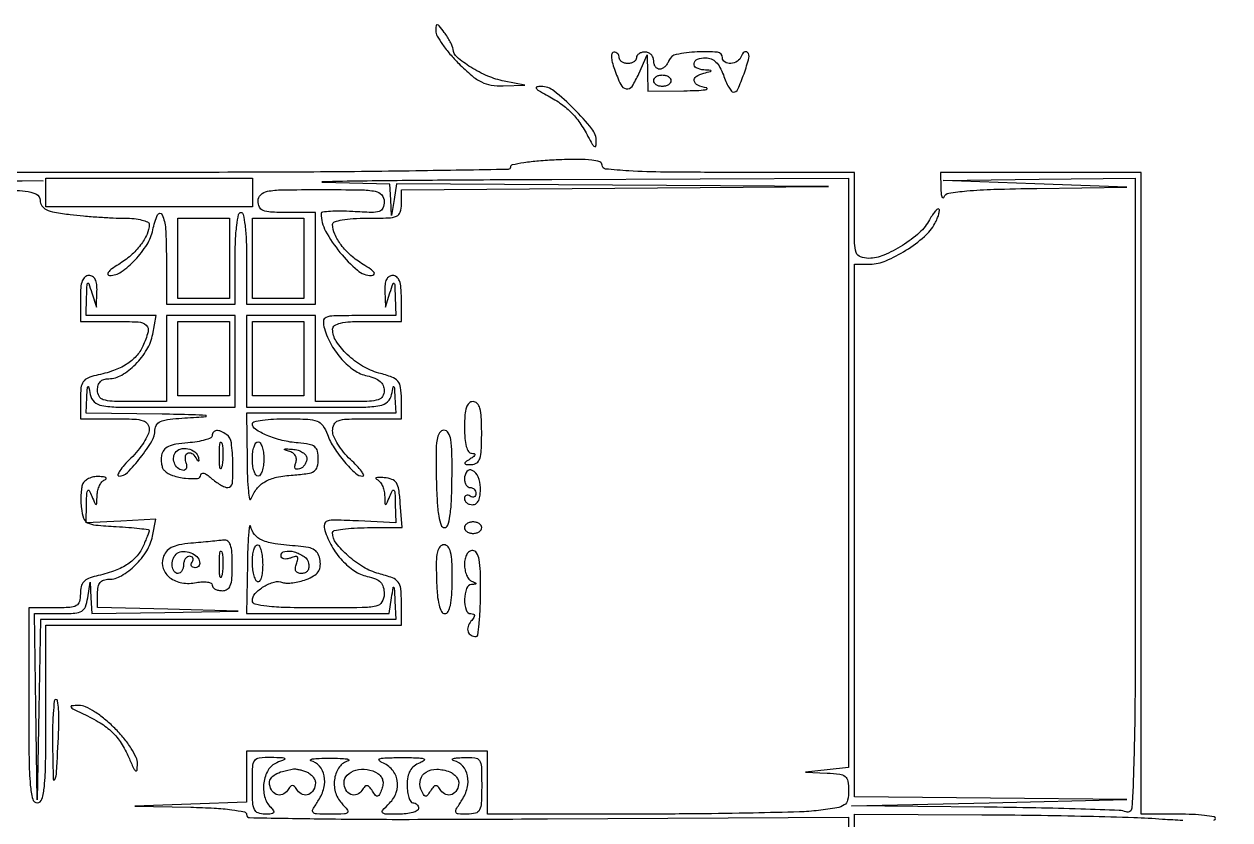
# Model space of a CAD drawing. Extents: x 23 to 255, y 40 to 184.
# Drawn here: x 212.79 to 230.58, y 85.87 to 97.62 of the extents above; entities that cross this region are included whole.
import ezdxf

# ---------------------------------------------------------------- set-up
doc = ezdxf.new("R2010")
doc.units = 0
doc.header["$MEASUREMENT"] = 0

msp = doc.modelspace()

# ---------------------------------------------------------------- linework, layer by layer
for points in [[(207.919475, 175.632891, 0.000007), (191.762556, 175.634099, 0.00002), (173.0434, 175.634494, 0.000013), (151.49745, 175.633531)], [(233.183027, 98.409313, 0.000031), (233.169312, 94.918107, 0.000635)], [(230.342863, 85.866358, 0.403965), (230.365819, 85.89015, 0.367021), (230.344448, 85.915327, 0.012148), (230.204273, 85.934962, 0.017891), (230.026735, 85.949033, 0.010829), (229.8159, 85.9536), (229.266, 85.9536), (229.266, 90.6912), (229.266, 95.4288), (227.7855, 95.4288), (226.305, 95.4288), (226.311679, 95.19615, 0.017437), (226.316978, 95.1129, 0.068218), (226.328931, 95.062905, 0.378789), (226.344549, 95.054858, 0.239112), (226.361029, 95.06925, -0.264303), (226.428241, 95.122551, -0.015894), (226.694015, 95.155112, -0.015082), (227.094139, 95.179133, -0.004078), (227.7291, 95.192878), (229.0545, 95.210756), (227.7009, 95.2596), (226.3473, 95.308444), (227.76435, 95.326322), (229.1814, 95.3442), (229.1814, 90.639849, -0.000634), (229.177865, 87.849936, -0.006554), (229.159879, 86.700308, -0.007826), (229.130552, 86.040285, -0.507069), (229.047581, 85.986849, 0.081963), (228.944825, 86.007983, 0.001445), (228.377312, 86.028649, 0.003592), (227.714554, 86.046099, 0.002382), (226.953731, 86.057037), (224.9937, 86.075874), (227.0241, 86.1228), (229.0545, 86.169726), (227.04525, 86.188563), (225.036, 86.2074), (225.036, 90.1413), (225.036, 94.0752), (225.270161, 94.0752, 0.102861), (225.501446, 94.123289, 0.037956), (225.797478, 94.279625, 0.038126), (226.069276, 94.481133, 0.091559), (226.225142, 94.67626, 0.022343), (226.25844, 94.745775, 0.032371), (226.280964, 94.809994, 0.033678), (226.29181, 94.862091, 0.235023), (226.283782, 94.886018, 0.377792), (226.263707, 94.887284, 0.046997), (226.229082, 94.854807, 0.036885), (226.188331, 94.801174, 0.020714), (226.146617, 94.730723, -0.087181), (225.996415, 94.539997, -0.040883), (225.745187, 94.349779, -0.040831), (225.470511, 94.205125, -0.10112), (225.248686, 94.1598, -0.087082), (225.125356, 94.181444, -0.228852), (225.06424, 94.244046, -0.076041), (225.040078, 94.383426, -0.004963), (225.036, 94.7943), (225.036, 95.4288), (223.1748, 95.4288, -0.002456), (222.24021, 95.43339, -0.011736), (221.706992, 95.451149, -0.01141), (221.364308, 95.478479, -0.385068), (221.313799, 95.53455, 0.318308), (221.279149, 95.583659, 0.056317), (221.16295, 95.610558, 0.031247), (220.964148, 95.621005, 0.00769), (220.636999, 95.612708, 0.010814), (220.377446, 95.596501, 0.017742), (220.158868, 95.570262, 0.01194), (219.986162, 95.539043, 0.356013), (219.96, 95.506958, -0.40934), (219.925707, 95.472089, -0.000318), (218.565255, 95.450276, -0.002613), (216.957662, 95.433926, -0.001236), (214.884, 95.4288), (209.808, 95.4288)], [(212.455707, 95.171378, -0.024505), (212.802734, 95.151601, -0.083133), (212.966602, 95.105929, -0.291104), (213.0228, 95.017584, 0.144785), (213.046641, 94.936979, 0.139032), (213.110793, 94.880785, 0.06741), (213.235705, 94.840986, 0.013574), (213.46695, 94.806819, 0.007753), (213.66323, 94.786325, 0.005334), (213.886249, 94.768926, 0.005378), (214.101276, 94.756778, 0.010909), (214.27065, 94.752735, -0.02367), (214.408442, 94.745926, -0.037746), (214.524582, 94.725731, -0.043933), (214.607613, 94.696786, -0.295028), (214.6302, 94.661838, -0.106989), (214.598762, 94.516599, -0.056078), (214.503513, 94.357112, -0.049944), (214.359332, 94.202411, -0.043332), (214.180651, 94.070989, 0.018352), (214.080677, 94.00488, 0.066929), (214.025388, 93.952895, 0.284765), (214.021503, 93.922635, 0.29333), (214.046796, 93.906316, 0.154445), (214.219443, 93.960506, 0.050609), (214.423711, 94.136699, 0.050121), (214.598537, 94.363001, 0.090298), (214.684679, 94.580247, -0.052592), (214.754217, 94.803082, -0.644974), (214.820198, 94.804241, -0.097448), (214.872095, 94.599633, -0.013531), (214.884, 94.1598), (214.884, 93.483), (215.3916, 93.483), (215.8992, 93.483), (215.8992, 94.1598, -0.010616), (215.904945, 94.430366, -0.020476), (215.922994, 94.64625, -0.01702), (215.948791, 94.807754, -0.358912), (215.9838, 94.8366, -0.358912), (216.018809, 94.807754, -0.01702), (216.044606, 94.64625, -0.020476), (216.062655, 94.430366, -0.010616), (216.0684, 94.1598), (216.0684, 93.483), (216.576, 93.483), (217.0836, 93.483), (217.0836, 94.1598), (217.0836, 94.8366), (216.6606, 94.8366, -0.011557), (216.422931, 94.842094, -0.083766), (216.311625, 94.86621, -0.189791), (216.257391, 94.917307, -0.110458), (216.2376, 95.0058, -0.200111), (216.276256, 95.098518, -0.151374), (216.375075, 95.150005, -0.041619), (216.592888, 95.171125, -0.003368), (217.1682, 95.175, -0.003221), (217.754126, 95.171225, -0.043803), (217.96647, 95.149827, -0.165223), (218.061459, 95.096009, -0.183994), (218.0988, 94.99797, -0.100394), (218.079448, 94.902562, -0.219051), (218.025508, 94.853382, -0.084359), (217.911092, 94.837298, -0.008382), (217.633385, 94.84992, 0.011646), (217.454941, 94.856864, 0.019445), (217.304719, 94.853367, 0.01428), (217.187327, 94.842687, 0.380262), (217.168085, 94.820957, 0.125245), (217.234315, 94.562853, 0.045693), (217.446352, 94.247328, 0.044849), (217.703899, 93.983133, 0.179567), (217.912295, 93.906316, 0.194637), (217.947697, 93.92073, 0.379342), (217.949802, 93.948935, 0.078423), (217.8976, 93.998914, 0.014894), (217.786949, 94.070989, -0.043332), (217.608268, 94.202411, -0.049944), (217.464087, 94.357112, -0.056078), (217.368838, 94.516599, -0.106989), (217.3374, 94.661838, -0.326406), (217.364685, 94.699182, -0.033261), (217.477622, 94.727093, -0.029451), (217.638736, 94.746015, -0.014506), (217.845, 94.752, 0.007363), (218.162749, 94.75668, 0.091153), (218.280442, 94.78192, 0.224439), (218.334694, 94.841794, 0.073787), (218.3526, 94.96247), (218.3526, 95.172941), (221.50395, 95.196182), (224.6553, 95.219423), (221.467269, 95.239511), (218.279239, 95.2596), (218.243995, 95.02695), (218.208752, 94.7943), (218.196076, 95.024265), (218.1834, 95.25423), (217.18935, 95.281023, -0.972026), (217.189333, 95.292707, -0.004125), (217.773354, 95.30529, -0.001628), (218.957041, 95.31717, -0.000656), (220.57335, 95.326008), (224.9514, 95.3442), (224.9514, 90.992407), (224.9514, 86.640614), (224.63415, 86.607428), (224.3169, 86.574243), (224.63415, 86.560022, -0.019453), (224.819548, 86.544468, -0.140109), (224.901282, 86.509814, -0.185518), (224.940476, 86.442074, -0.039435), (224.9514, 86.303784, -0.052871), (224.936376, 86.162097, -0.195602), (224.886773, 86.08922, -0.10646), (224.779725, 86.047116, -0.010768), (224.50725, 86.008419, -0.022614), (224.225236, 85.987421, -0.002202), (223.541224, 85.970526, -0.002788), (222.725251, 85.958517, -0.002202), (221.84235, 85.954335), (219.6216, 85.9536), (219.6216, 86.4189), (219.6216, 86.8842), (217.845, 86.8842), (216.0684, 86.8842), (216.0684, 86.506564), (216.0684, 86.128927), (215.24355, 86.101269), (214.4187, 86.073612), (215.24355, 86.055906, -0.008109), (215.590722, 86.042818, -0.018996), (215.849308, 86.018991, -0.016684), (216.035451, 85.988332, -0.357734), (216.0684, 85.948174, 0.408884), (216.113337, 85.90241, 0.000987), (217.12676, 85.885932, 0.003903), (218.466116, 85.877254, 0.001164), (220.509937, 85.884724), (224.951473, 85.9113), (224.951437, 81.538357)], [(225.036, 83.8386), (225.036, 85.9536), (226.91835, 85.945653, -0.002463), (227.696407, 85.938534, -0.002432), (228.477639, 85.923736, -0.002388), (229.161606, 85.904183, -0.009363), (229.583269, 85.882203, 0.007567), (229.883343, 85.86548, 0.012674)]]:
    msp.add_lwpolyline(points, format="xyb")
for points in [[(218.8602, 97.51767, 0.130647), (218.880324, 97.441969, 0.023252), (218.959605, 97.317222, 0.023748), (219.069042, 97.17625, 0.019449), (219.1986, 97.0362, 0.018673), (219.390008, 96.858578, 0.061587), (219.533021, 96.763299, 0.078768), (219.674825, 96.718271, 0.045259), (219.85425, 96.707529), (220.1715, 96.717258), (219.870081, 96.776238, -0.052766), (219.626915, 96.851103, -0.038379), (219.375798, 96.982101, -0.036473), (219.173009, 97.130099, -0.203824), (219.113968, 97.2477, 0.08274), (219.103921, 97.29095, 0.021682), (219.073704, 97.355688, 0.021416), (219.032346, 97.427439, 0.020464), (218.984409, 97.49652, 0.008124), (218.91093, 97.590456, 0.182507), (218.881689, 97.607577, 0.434721), (218.863991, 97.594082, 0.024793)], [(221.495531, 96.951444, 0.027174), (221.588296, 96.725617, 0.239921), (221.671173, 96.661858, 0.306332), (221.755955, 96.698676, 0.038687), (221.854778, 96.884282), (221.976598, 97.1631), (221.983499, 96.89499), (221.9904, 96.626881), (222.51915, 96.633736, 0.0063), (222.710838, 96.638637, 0.020855), (222.836664, 96.648708, 0.178033), (222.86203, 96.661719, 0.591313), (222.85755, 96.675079, -0.058598), (222.724095, 96.715822, -0.246294), (222.673434, 96.779186, -0.310369), (222.701795, 96.844368, -0.075869), (222.81525, 96.893283, 0.001923), (222.914755, 96.919696, 0.339035), (222.921, 96.927847, 0.392517), (222.914565, 96.934781, 0.002113), (222.81525, 96.941786, -0.10072), (222.704221, 96.97215, -0.321667), (222.670675, 97.036484, -0.273509), (222.720689, 97.098875, -0.090522), (222.840801, 97.1208, -0.098782), (222.922527, 97.104495, -0.094154), (222.993322, 97.05795, -0.07596), (223.053252, 96.979084, -0.04071), (223.102877, 96.867, 0.019), (223.140973, 96.769768, 0.027845), (223.182334, 96.687754, 0.026732), (223.221718, 96.627143, 0.23972), (223.249129, 96.6132, 0.296119), (223.316943, 96.657223, 0.019351), (223.408083, 96.885059, 0.019566), (223.481272, 97.119414, 0.280566), (223.457847, 97.199821, 0.175619), (223.43487, 97.209334, 0.155076), (223.409737, 97.202572, 0.106461), (223.385968, 97.178932, 0.058312), (223.367668, 97.14195, -0.169242), (223.310257, 97.070712, -0.120854), (223.212131, 97.038562, -0.153358), (223.125717, 97.058637, -0.265536), (223.0902, 97.1208, 0.388893), (223.015678, 97.202122, 0.035158), (222.715055, 97.207212, 0.034312), (222.406705, 97.169419, 0.25903), (222.298206, 97.0785, -0.055615), (222.273093, 97.029969, -0.05786), (222.238184, 96.988877, -0.064334), (222.199234, 96.960924, -0.12413), (222.162255, 96.9516, -0.143927), (222.128981, 96.961381, -0.099493), (222.100631, 96.988877, -0.083896), (222.081528, 97.029992, -0.066987), (222.075, 97.0785, 0.099038), (222.065312, 97.12693, 0.097945), (222.037723, 97.168123, 0.097945), (221.99653, 97.195712, 0.099038), (221.9481, 97.2054, 0.064853), (221.899586, 97.199081, 0.082425), (221.858477, 97.180549, 0.098894), (221.830977, 97.153063, 0.148195), (221.8212, 97.1208, -0.148195), (221.811423, 97.088537, -0.098894), (221.783923, 97.061051, -0.082425), (221.742814, 97.042519, -0.064853), (221.6943, 97.0362, -0.064853), (221.645786, 97.042519, -0.082425), (221.604677, 97.061051, -0.098894), (221.577177, 97.088537, -0.148195), (221.5674, 97.1208, 0.093713), (221.561294, 97.153094, 0.096533), (221.543841, 97.180549, 0.099094), (221.517802, 97.198925, 0.104632), (221.487201, 97.2054, 0.315898), (221.460999, 97.187011, 0.095205), (221.452958, 97.13623, 0.053404), (221.46421, 97.056091, 0.02231)], [(222.3288, 96.7824, -0.148195), (222.319023, 96.750137, -0.098894), (222.291523, 96.722651, -0.082425), (222.250414, 96.704119, -0.064853), (222.2019, 96.6978, -0.064853), (222.153386, 96.704119, -0.082425), (222.112277, 96.722651, -0.098894), (222.084777, 96.750137, -0.148195), (222.075, 96.7824, -0.148195), (222.084777, 96.814663, -0.098894), (222.112277, 96.842149, -0.082425), (222.153386, 96.860681, -0.064853), (222.2019, 96.867, -0.064853), (222.250414, 96.860681, -0.082425), (222.291523, 96.842149, -0.098894), (222.319023, 96.814663, -0.148195)], [(220.490882, 96.57429, -0.030904), (220.692459, 96.45275, -0.045288), (220.851432, 96.320232, -0.045288), (220.98395, 96.161259, -0.030904), (221.10549, 95.959682, 0.009414), (221.168225, 95.844743, 0.1242), (221.201498, 95.810125, 0.522654), (221.221867, 95.81886, 0.049829), (221.228479, 95.882903, 0.17112), (221.162448, 96.07218, 0.027703), (220.898413, 96.367213, 0.027703), (220.60338, 96.631248, 0.17112), (220.414103, 96.697279, 0.049829), (220.35006, 96.690667, 0.522654), (220.341325, 96.670298, 0.1242), (220.375943, 96.637025, 0.009414)], [(213.615, 93.5676), (213.615, 93.2292), (214.1226, 93.2292, -0.013286), (214.468115, 93.220017, -0.169891), (214.586179, 93.171526, -0.288252), (214.61449, 93.074255, -0.037384), (214.536255, 92.861775, -0.07716), (214.438823, 92.71356, -0.069028), (214.297626, 92.595257, -0.056464), (214.103894, 92.502447, -0.030066), (213.84765, 92.43047, 0.04591), (213.723182, 92.391219, 0.146086), (213.656485, 92.336468, 0.121542), (213.623884, 92.247552, 0.027389), (213.615, 92.085488), (213.615, 91.791), (214.1226, 91.791, -0.00884), (214.408932, 91.785937, -0.067223), (214.541598, 91.763218, -0.174612), (214.605736, 91.714502, -0.144869), (214.6302, 91.631838, -0.111277), (214.612448, 91.553061, -0.031157), (214.550929, 91.441928, -0.029787), (214.463624, 91.321538, -0.027431), (214.36034, 91.208838, 0.016245), (214.263187, 91.107475, 0.035399), (214.197111, 91.022503, 0.066278), (214.168974, 90.965398, 0.513085), (214.183619, 90.945, 0.201422), (214.310412, 90.998238, 0.028085), (214.502163, 91.217045, 0.030513), (214.669042, 91.459705, 0.136188), (214.7148, 91.624585, -0.170434), (214.744313, 91.708652, -0.15058), (214.821419, 91.761023, -0.0554), (214.981207, 91.791262, -0.007194), (215.32815, 91.812784, 0.022097), (215.469964, 91.825832, 0.892789), (215.469673, 91.838611, 0.016755), (215.265067, 91.850261, 0.002095), (214.82055, 91.85879), (213.6996, 91.8756), (213.711121, 92.10825, -0.002047), (213.718613, 92.247953, -0.200802), (213.727129, 92.265405, -0.574721), (213.736979, 92.26211, -0.00362), (213.759305, 92.15055, 0.158935), (213.819022, 92.042656, 0.145232), (213.933085, 91.985916, 0.040536), (214.170755, 91.963957, 0.002775), (214.847584, 91.9602), (215.8992, 91.9602), (215.8992, 92.637), (215.8992, 93.3138), (215.3916, 93.3138), (214.884, 93.3138), (214.884, 92.6793), (214.884, 92.0448), (214.3764, 92.0448, -0.008455), (214.082702, 92.049767, -0.072107), (213.9534, 92.073, -0.188641), (213.891868, 92.124268, -0.12648), (213.8688, 92.214, -0.072038), (213.879388, 92.287111, -0.121494), (213.91051, 92.340293, -0.123933), (213.962274, 92.372239, -0.076729), (214.033282, 92.3832, 0.13461), (214.225062, 92.435784, 0.063734), (214.42883, 92.594753, 0.061087), (214.596776, 92.811616, 0.087035), (214.683166, 93.03885), (214.73595, 93.3138), (214.217775, 93.3138), (213.6996, 93.3138), (213.708033, 93.58875, -0.001973), (213.714364, 93.771606, -0.212536), (213.725047, 93.793311, -0.527052), (213.739131, 93.789328, -0.003802), (213.7842, 93.6522), (213.851934, 93.4407), (213.860367, 93.67335, 0.037342), (213.856447, 93.775337, 0.089719), (213.834759, 93.84748, 0.133731), (213.795986, 93.890211, 0.142973), (213.7419, 93.906, 0.176579), (213.683962, 93.88488, 0.128937), (213.644081, 93.82845, 0.069535), (213.621479, 93.72734, 0.020272)], [(218.107233, 93.67335), (218.115666, 93.4407), (218.1834, 93.6522, -0.003802), (218.228469, 93.789328, -0.527052), (218.242553, 93.793311, -0.212536), (218.253236, 93.771606, -0.001973), (218.259567, 93.58875), (218.268, 93.3138), (217.712399, 93.3138, 0.005123), (217.356163, 93.31015, 0.086618), (217.241233, 93.287654, 0.29913), (217.201679, 93.232644, 0.085988), (217.215898, 93.12345, 0.053358), (217.321419, 92.879105, 0.05506), (217.475356, 92.665422, 0.059706), (217.657436, 92.506616, 0.09573), (217.846155, 92.425246, -0.039305), (217.959622, 92.390795, -0.084828), (218.03754, 92.343814, -0.110667), (218.08276, 92.282889, -0.104901), (218.0988, 92.207278, -0.138508), (218.074799, 92.1223, -0.179513), (218.011575, 92.07272, -0.068849), (217.880046, 92.04983, -0.008706), (217.5912, 92.0448), (217.0836, 92.0448), (217.0836, 92.6793), (217.0836, 93.3138), (216.576, 93.3138), (216.0684, 93.3138), (216.0684, 92.637), (216.0684, 91.9602), (217.120016, 91.9602, 0.002775), (217.796845, 91.963957, 0.040536), (218.034515, 91.985916, 0.145232), (218.148578, 92.042656, 0.158935), (218.208295, 92.15055, -0.00362), (218.230621, 92.26211, -0.574721), (218.240471, 92.265405, -0.200802), (218.248987, 92.247953, -0.002047), (218.256479, 92.10825), (218.268, 91.8756), (217.1682, 91.8756), (216.0684, 91.8756), (216.075079, 91.17765, 0.006759), (216.081072, 90.918114, 0.015179), (216.094254, 90.721556, 0.026394), (216.111616, 90.60675, 0.746366), (216.130975, 90.605089, -0.072928), (216.218368, 90.757851, -0.097174), (216.339149, 90.862049, -0.07859), (216.510568, 90.926811, -0.033227), (216.754882, 90.960725, 0.014978), (216.969033, 90.982527, 0.110217), (217.064991, 91.017659, 0.189778), (217.111172, 91.081641, 0.062607), (217.1259, 91.1988, 0.055628), (217.113249, 91.31216, 0.170927), (217.072766, 91.376607, 0.124555), (216.991465, 91.413257, 0.023926), (216.8298, 91.434038, -0.039107), (216.593512, 91.471727, -0.041096), (216.370017, 91.545417, -0.042727), (216.199506, 91.635501, -0.255169), (216.153, 91.720696, -0.355577), (216.175584, 91.748437, -0.016799), (216.302723, 91.770348, -0.021317), (216.467286, 91.785936, -0.012955), (216.662694, 91.791, -0.009799), (216.97362, 91.784906, -0.083173), (217.109945, 91.756539, -0.15313), (217.19208, 91.690793, -0.057495), (217.260529, 91.55835, 0.05238), (217.360072, 91.360831, 0.03379), (217.513038, 91.154967, 0.030521), (217.67452, 90.987636, 0.187699), (217.784094, 90.945, 0.550248), (217.795324, 90.962725, 0.050496), (217.762564, 91.017099, 0.030006), (217.695545, 91.096161, 0.014076), (217.600147, 91.190442, -0.032619), (217.499598, 91.297465, -0.033307), (217.414582, 91.415944, -0.035296), (217.355297, 91.528371, -0.104048), (217.3374, 91.613442, -0.113052), (217.359332, 91.709203, -0.19855), (217.419013, 91.762452, -0.076093), (217.545684, 91.786105, -0.008177), (217.845, 91.791), (218.3526, 91.791), (218.3526, 92.083839, 0.032493), (218.341455, 92.255155, 0.147908), (218.300844, 92.345219, 0.126917), (218.213523, 92.405088, 0.021377), (218.018736, 92.466579, -0.069541), (217.779104, 92.568428, -0.054781), (217.554431, 92.739298, -0.058145), (217.390253, 92.936213, -0.145724), (217.3374, 93.113709, -0.254853), (217.366774, 93.167595, -0.087451), (217.451507, 93.203238, -0.044429), (217.601381, 93.223582, -0.011529), (217.845, 93.2292), (218.3526, 93.2292), (218.3526, 93.5676, 0.020272), (218.346121, 93.72734, 0.069535), (218.323519, 93.82845, 0.128937), (218.283638, 93.88488, 0.176579), (218.2257, 93.906, 0.142973), (218.171614, 93.890211, 0.133731), (218.132841, 93.84748, 0.089719), (218.111153, 93.775337, 0.037342)], [(219.2832, 91.6641, 0.019216), (219.289546, 91.499042, 0.048342), (219.310297, 91.380617, 0.077213), (219.343513, 91.307067, 0.250085), (219.38895, 91.282105, -0.066727), (219.427436, 91.276465, -0.405416), (219.436538, 91.260631, -0.167501), (219.420409, 91.236044, -0.021149), (219.3678, 91.1988, 0.011213), (219.297547, 91.151133, 0.309569), (219.290261, 91.131281, 0.327416), (219.306134, 91.118198, 0.011938), (219.38895, 91.115495, 0.158865), (219.463466, 91.139065, 0.161506), (219.509179, 91.20188, 0.066631), (219.531632, 91.328285, 0.010682), (219.537, 91.5795, 0.01212), (219.531364, 91.811975, 0.054498), (219.510082, 91.9461, 0.118311), (219.470635, 92.018003, 0.211442), (219.4101, 92.0448, 0.188641), (219.351134, 92.021732, 0.12648), (219.3114, 91.9602, 0.063857), (219.289332, 91.848004, 0.016668)], [(215.5608, 91.542064, -0.294285), (215.53984, 91.509537, -0.034857), (215.455397, 91.478109, -0.032763), (215.339491, 91.452057, -0.020809), (215.20198, 91.436314, 0.021242), (215.025773, 91.415987, 0.070833), (214.914743, 91.381793, 0.115133), (214.848088, 91.329045, 0.121715), (214.813346, 91.253264, 0.047124), (214.807226, 91.187963, 0.045012), (214.813259, 91.121632, 0.04839), (214.829672, 91.063982, 0.104675), (214.854916, 91.025675, 0.120508), (214.975107, 90.95368, 0.046254), (215.166985, 90.913307, 0.048081), (215.34189, 90.910009, 0.391769), (215.3916, 90.963714, -0.293347), (215.405654, 90.985608, -0.184474), (215.437046, 90.987638, -0.077808), (215.486834, 90.963245, -0.031184), (215.546311, 90.915812, 0.025863), (215.61206, 90.862224, 0.027567), (215.681648, 90.816929, 0.028581), (215.745378, 90.784976, 0.102254), (215.789776, 90.7758, 0.391685), (215.85788, 90.838818, 0.024978), (215.866049, 91.134941, 0.02675), (215.843081, 91.437146, 0.204748), (215.7723, 91.557055, 0.051085), (215.690513, 91.605145, 0.125712), (215.62245, 91.617485, 0.213663), (215.578517, 91.593953, 0.166013)], [(216.3222, 91.1988, -0.031626), (216.316044, 91.101573, -0.048861), (216.297349, 91.019554, -0.06271), (216.270109, 90.962729, -0.254951), (216.2376, 90.945, -0.254951), (216.205091, 90.962729, -0.06271), (216.177851, 91.019554, -0.048861), (216.159156, 91.101573, -0.031626), (216.153, 91.1988, -0.031626), (216.159156, 91.296027, -0.048861), (216.177851, 91.378046, -0.06271), (216.205091, 91.434871, -0.254951), (216.2376, 91.4526, -0.254951), (216.270109, 91.434871, -0.06271), (216.297349, 91.378046, -0.048861), (216.316044, 91.296027, -0.031626)], [(218.867355, 90.9027, 0.008271), (218.880154, 90.571097, 0.027488), (218.904114, 90.354323, 0.03997), (218.937959, 90.218924, 0.32197), (218.987127, 90.1836, 0.3233), (219.036155, 90.219001, 0.04146), (219.068471, 90.352707, 0.02774), (219.089879, 90.568655, 0.008088), (219.098956, 90.9027, 0.006243), (219.098386, 91.285358, 0.037785), (219.080661, 91.48284, 0.093226), (219.043087, 91.585469, 0.264395), (218.979184, 91.6218, 0.264429), (218.915486, 91.585581, 0.095911), (218.878978, 91.484156, 0.038002), (218.863563, 91.287706, 0.006094)], [(215.357095, 91.217835, -0.01385), (215.363829, 91.179035, -0.236912), (215.359869, 91.167128, -0.485306), (215.351671, 91.16811, -0.021898), (215.335905, 91.196685, 0.119238), (215.27733, 91.266546, 0.221295), (215.20632, 91.28095, 0.285362), (215.162648, 91.23675, 0.148544), (215.168394, 91.1565, -0.052176), (215.181436, 91.107893, -0.094526), (215.180181, 91.066877, -0.143475), (215.165348, 91.039988, -0.197951), (215.140138, 91.0296, -0.160152), (215.065919, 91.053998, -0.12082), (215.010581, 91.120354, -0.11543), (214.990667, 91.207445, -0.137997), (215.013795, 91.288084, -0.189493), (215.089664, 91.344888, -0.118037), (215.202173, 91.348619, -0.115772), (215.305803, 91.300795, -0.178966)], [(215.705234, 91.094036, -0.082665), (215.691372, 91.056635, -0.67161), (215.678748, 91.05831, -0.053901), (215.669497, 91.120215, -0.008901), (215.666735, 91.2411, -0.009782), (215.668502, 91.362791, -0.038992), (215.676838, 91.436895, -0.417468), (215.689712, 91.445512, -0.285845), (215.703527, 91.432436, -0.041951), (215.715701, 91.362435, -0.020826), (215.71991, 91.272368, -0.020511), (215.716516, 91.178051, -0.028254)], [(216.9567, 91.20585, -0.081279), (216.948772, 91.1574, -0.068661), (216.925619, 91.110846, -0.070111), (216.891333, 91.073191, -0.092877), (216.850892, 91.050731, -0.090709), (216.810693, 91.045032, -0.24756), (216.786611, 91.058995, -0.181936), (216.78003, 91.091457, -0.051676), (216.793654, 91.142031, 0.102566), (216.802653, 91.197098, 0.128669), (216.7875, 91.24637, 0.114575), (216.748197, 91.285906, 0.070446), (216.687962, 91.312771, -0.01634), (216.630016, 91.331432, -0.66043), (216.629431, 91.341293, -0.128536), (216.655683, 91.346806, -0.006265), (216.7452, 91.341321, -0.052411), (216.827236, 91.326524, -0.07175), (216.89547, 91.295525, -0.089565), (216.940843, 91.253396, -0.162355)], [(213.648336, 90.825246, 0.058637), (213.63248, 90.76296, 0.020187), (213.623947, 90.67023, 0.019741), (213.622708, 90.56629, 0.021616), (213.629841, 90.465696, 0.056325), (213.662108, 90.325708, 0.19112), (213.722525, 90.256371, 0.097132), (213.841121, 90.221922, 0.009233), (214.14375, 90.200528, -0.006553), (214.330265, 90.188347, -0.010832), (214.487305, 90.172593, -0.004634), (214.617722, 90.155421, -0.373726), (214.6302, 90.141059, -0.087969), (214.626284, 90.118974, -0.005432), (214.602604, 90.05641, -0.007924), (214.572241, 89.982239, -0.005782), (214.536255, 89.900775, -0.07716), (214.438823, 89.75256, -0.069028), (214.297626, 89.634257, -0.056464), (214.103894, 89.541447, -0.030066), (213.84765, 89.46947, 0.044055), (213.734292, 89.434183, 0.113422), (213.664682, 89.384938, 0.124386), (213.627268, 89.313372, 0.058619), (213.615, 89.209088, -0.059843), (213.600854, 89.091315, -0.20997), (213.555488, 89.03201, -0.11372), (213.460484, 89.00496, -0.012731), (213.2343, 88.9992), (212.8536, 88.9992), (212.8536, 87.561, 0.002648), (212.857818, 86.764648, 0.019356), (212.876616, 86.38365, 0.039586), (212.911555, 86.176559, 0.34379), (212.9805, 86.1228, 0.33533), (213.048688, 86.174324, 0.045065), (213.084203, 86.3625, 0.021161), (213.103121, 86.711452, 0.002961), (213.1074, 87.4341), (213.1074, 88.7454), (215.73, 88.7454), (218.3526, 88.7454), (218.3526, 89.080539, 0.023299), (218.343103, 89.284228, 0.144149), (218.304707, 89.380499, 0.139891), (218.219707, 89.442083, 0.021498), (218.018736, 89.505579, -0.069384), (217.792226, 89.601768, -0.046498), (217.564994, 89.768512, -0.047119), (217.389916, 89.956202, -0.165608), (217.3374, 90.110409, -0.353024), (217.360668, 90.139257, -0.017869), (217.487936, 90.1621, -0.022054), (217.653397, 90.178327, -0.013416), (217.849864, 90.1836), (218.362329, 90.1836), (218.336314, 90.54315, 0.017548), (218.314556, 90.745117, 0.104886), (218.278315, 90.843963, 0.167552), (218.213421, 90.896264, 0.064354), (218.0988, 90.92163, 0.015025), (218.023161, 90.926114, 0.07257), (217.980492, 90.921155, 0.498084), (217.975541, 90.90897, 0.154534), (217.99305, 90.89343, -0.117852), (218.033997, 90.862051, -0.057801), (218.069483, 90.8063, -0.052641), (218.09462, 90.736609, -0.052187), (218.104746, 90.663, 0.00324), (218.109547, 90.539683, 0.350372), (218.11983, 90.527945, 0.345187), (218.133725, 90.53531, 0.003199), (218.1834, 90.6489, -0.021182), (218.223317, 90.731912, -0.560285), (218.243536, 90.733102, -0.142233), (218.257009, 90.693199, -0.005498), (218.262054, 90.535931), (218.268, 90.253763), (217.718914, 90.282131, 0.005291), (217.377996, 90.29613, 0.076862), (217.258549, 90.281367, 0.291735), (217.215852, 90.233338, 0.115586), (217.222413, 90.1413, 0.056889), (217.32486, 89.908764, 0.054003), (217.478573, 89.700811, 0.05765), (217.660462, 89.544097, 0.095239), (217.846155, 89.464246, -0.037537), (217.971013, 89.426818, -0.108923), (218.045825, 89.377453, -0.129512), (218.085594, 89.306844, -0.063926), (218.0988, 89.203978, -0.140803), (218.064919, 89.08605, -0.203702), (217.977166, 89.024802, -0.04927), (217.774419, 89.002616, -0.002633), (217.1259, 88.9992, -0.005235), (216.651417, 89.004168, -0.02204), (216.36727, 89.022666, -0.032592), (216.194339, 89.053107, -0.34571), (216.153, 89.10575, -0.190363), (216.194786, 89.211525, -0.06922), (216.322402, 89.31475, -0.068125), (216.476691, 89.381052, -0.160414), (216.600366, 89.375075, 0.092198), (216.660614, 89.363954, 0.031015), (216.750185, 89.369637, 0.029632), (216.850682, 89.388404, 0.029874), (216.947977, 89.418884, 0.040292), (217.057786, 89.471098, 0.103324), (217.123004, 89.5295, 0.123396), (217.152803, 89.602201, 0.071257), (217.152916, 89.697286, 0.076015), (217.12424, 89.7924, 0.136667), (217.071123, 89.853427, 0.098782), (216.980809, 89.89013, 0.028033), (216.8298, 89.910337, -0.014592), (216.488934, 89.946659, -0.065616), (216.295938, 89.999321, -0.122427), (216.185958, 90.081388, -0.12458), (216.128087, 90.20489, 0.798776), (216.113285, 90.205371, 0.042012), (216.098822, 90.121777, 0.012995), (216.08685, 89.926897, 0.004951), (216.079921, 89.65485), (216.0684, 88.9146), (217.120281, 88.9146), (218.172161, 88.9146), (218.207405, 89.14725, -0.001448), (218.231046, 89.300316, -0.591928), (218.239241, 89.303268, -0.202175), (218.246552, 89.28808, -0.000897), (218.255324, 89.10495), (218.268, 88.83), (215.647548, 88.83), (213.027096, 88.83), (213.001489, 87.49755), (212.975882, 86.1651), (212.957041, 87.53985), (212.9382, 88.9146), (213.313281, 88.9146, 0.015049), (213.535602, 88.921293, 0.114396), (213.635401, 88.950856, 0.178763), (213.690178, 89.015729, 0.04931), (213.723605, 89.14725), (213.758848, 89.3799), (213.771524, 89.14725), (213.7842, 88.9146), (214.86285, 88.932892), (215.9415, 88.951185), (214.90515, 88.977796), (213.8688, 89.004408), (213.8688, 89.213304, -0.046173), (213.877814, 89.310711, -0.121199), (213.906603, 89.374189, -0.146718), (213.957466, 89.409923, -0.080442), (214.033282, 89.4222, 0.133829), (214.221701, 89.473552, 0.061181), (214.4256, 89.629965, 0.059328), (214.594402, 89.840551, 0.092163), (214.679079, 90.0567), (214.727777, 90.3105), (214.213689, 90.281836), (213.6996, 90.253171), (213.705546, 90.535636, -0.005504), (213.710592, 90.693001, -0.14192), (213.724071, 90.733, -0.560561), (213.744305, 90.731825, -0.021278), (213.7842, 90.6489, 0.003199), (213.833875, 90.53531, 0.345187), (213.84777, 90.527945, 0.350372), (213.858053, 90.539683, 0.00324), (213.862854, 90.663, -0.052511), (213.872982, 90.736277, -0.054252), (213.898117, 90.80499, -0.060081), (213.93361, 90.859271, -0.122649), (213.97455, 90.888971, 0.139835), (213.99588, 90.905573, 0.448854), (213.992541, 90.921069, 0.099714), (213.955673, 90.933122, 0.020652), (213.887295, 90.938321, 0.058482), (213.810069, 90.931956, 0.060802), (213.737486, 90.90786, 0.067597), (213.680191, 90.870571, 0.123734)], [(219.2832, 90.9027, 0.064853), (219.289519, 90.854186, 0.082425), (219.308051, 90.813077, 0.098894), (219.335537, 90.785577, 0.148195), (219.3678, 90.7758, -0.105053), (219.40008, 90.768942, -0.099167), (219.427549, 90.749482, -0.09642), (219.44596, 90.720407, -0.093332), (219.4524, 90.686207, -0.108972), (219.445777, 90.656179, -0.182303), (219.427549, 90.638291, -0.161196), (219.400126, 90.635659, -0.082592), (219.3678, 90.6489, 0.082592), (219.335474, 90.662141, 0.161196), (219.308051, 90.659509, 0.182303), (219.289823, 90.641621, 0.108972), (219.2832, 90.611593, 0.134287), (219.292545, 90.577427, 0.100447), (219.318815, 90.548318, 0.087201), (219.358111, 90.528729, 0.072244), (219.404442, 90.522, 0.163775), (219.45597, 90.539343, 0.125455), (219.493207, 90.586165, 0.080077), (219.51435, 90.664873, 0.032773), (219.518467, 90.7758, 0.091883), (219.484589, 90.933449, 0.171968), (219.398115, 91.029008, 0.371153), (219.319578, 91.011764, 0.162375)], [(219.2832, 90.1836, 0.148195), (219.292977, 90.151337, 0.098894), (219.320477, 90.123851, 0.082425), (219.361586, 90.105319, 0.064853), (219.4101, 90.099, 0.064853), (219.458614, 90.105319, 0.082425), (219.499723, 90.123851, 0.098894), (219.527223, 90.151337, 0.148195), (219.537, 90.1836, 0.148195), (219.527223, 90.215863, 0.098894), (219.499723, 90.243349, 0.082425), (219.458614, 90.261881, 0.064853), (219.4101, 90.2682, 0.064853), (219.361586, 90.261881, 0.082425), (219.320477, 90.243349, 0.098894), (219.292977, 90.215863, 0.148195)], [(215.247773, 89.952662, 0.023494), (215.070344, 89.928148, 0.072537), (214.956079, 89.889126, 0.105858), (214.882531, 89.82906, 0.092184), (214.835555, 89.741238, 0.162145), (214.837848, 89.57934, 0.149245), (214.93641, 89.444712, 0.120712), (215.113827, 89.369224, 0.088957), (215.32815, 89.372532, -0.032605), (215.417315, 89.38398, -0.055161), (215.492459, 89.380393, -0.079212), (215.543579, 89.363678, -0.281256), (215.5608, 89.335485, 0.174387), (215.572122, 89.30401, 0.09324), (215.60429, 89.27723, 0.073506), (215.65221, 89.259107, 0.053755), (215.70885, 89.253, 0.13885), (215.781769, 89.273648, 0.16344), (215.827525, 89.328536, 0.077821), (215.850926, 89.435408, 0.01506), (215.8569, 89.6337, 0.015378), (215.851133, 89.821167, 0.068183), (215.829521, 89.929075, 0.150079), (215.789624, 89.983594, 0.191557), (215.73, 89.99962, -0.003891), (215.65924, 89.991936, -0.000828), (215.535999, 89.979729, -0.000866), (215.393116, 89.966065, -0.000824)], [(216.30528, 89.633936, -0.02444), (216.299888, 89.523694, -0.049849), (216.282914, 89.438805, -0.088781), (216.258126, 89.390494, -0.38591), (216.22914, 89.385129, -0.155427), (216.199727, 89.419429, -0.037159), (216.175366, 89.49145, -0.034673), (216.158595, 89.582293, -0.028319), (216.153, 89.680993, -0.028983), (216.15853, 89.77632, -0.045299), (216.175366, 89.856713, -0.056895), (216.199824, 89.912888, -0.26776), (216.22914, 89.9298, -0.292059), (216.258591, 89.910993, -0.045604), (216.282914, 89.84289, -0.038693), (216.299766, 89.747318, -0.024302)], [(218.870295, 89.4222, 0.013043), (218.883129, 89.1936, 0.038738), (218.908062, 89.038713, 0.06277), (218.943953, 88.944054, 0.277567), (218.992923, 88.9146, 0.278557), (219.041688, 88.944053, 0.067864), (219.075175, 89.036192, 0.039664), (219.095858, 89.189862, 0.012431), (219.102747, 89.4222, 0.010647), (219.098528, 89.677706, 0.049851), (219.078405, 89.823213, 0.110653), (219.04006, 89.901106, 0.227018), (218.98012, 89.9298, 0.225908), (218.920405, 89.901369, 0.117792), (218.883924, 89.825378, 0.050702), (218.867761, 89.681358, 0.010109)], [(215.37049, 89.69715, -0.085831), (215.376599, 89.656773, -0.126976), (215.366968, 89.622464, -0.142459), (215.343091, 89.599702, -0.120198), (215.309057, 89.5914, -0.098379), (215.276234, 89.597921, -0.175683), (215.256162, 89.616251, -0.169814), (215.252111, 89.64371, -0.091163), (215.2647, 89.676, 0.082592), (215.277941, 89.708326, 0.161196), (215.275309, 89.735749, 0.182303), (215.257421, 89.753977, 0.108972), (215.227393, 89.7606, 0.140337), (215.193228, 89.750818, 0.099915), (215.164118, 89.723323, 0.085131), (215.144513, 89.682203, 0.06887), (215.1378, 89.6337, -0.064853), (215.131481, 89.585186, -0.082425), (215.112949, 89.544077, -0.098894), (215.085463, 89.516577, -0.148195), (215.0532, 89.5068, -0.255262), (214.998011, 89.536939, -0.121243), (214.970969, 89.615944, -0.096599), (214.981215, 89.713988, -0.12278), (215.027925, 89.791725, -0.167537), (215.108434, 89.830954, -0.098008), (215.216574, 89.82294, -0.095696), (215.315691, 89.77381, -0.150724)], [(215.705234, 89.486636, -0.082665), (215.691372, 89.449235, -0.67161), (215.678748, 89.45091, -0.053901), (215.669497, 89.512815, -0.008901), (215.666735, 89.6337, -0.009782), (215.668502, 89.755391, -0.038992), (215.676838, 89.829495, -0.417468), (215.689712, 89.838112, -0.285845), (215.703527, 89.825036, -0.041951), (215.715701, 89.755035, -0.020826), (215.71991, 89.664968, -0.020511), (215.716516, 89.570651, -0.028254)], [(216.983189, 89.65485, -0.074661), (216.985555, 89.594659, -0.124278), (216.967918, 89.547379, -0.138783), (216.931753, 89.51749, -0.104088), (216.880958, 89.5068, -0.083643), (216.827416, 89.51582, -0.188107), (216.796575, 89.542097, -0.159441), (216.788723, 89.585985, -0.056869), (216.804842, 89.648387, 0.034212), (216.825766, 89.716507, 0.259343), (216.816875, 89.747675, 0.259343), (216.785707, 89.756566, 0.034212), (216.717587, 89.735642, -0.053499), (216.663361, 89.721245, -0.096529), (216.617591, 89.72307, -0.144927), (216.587582, 89.740259, -0.193043), (216.576, 89.769139, -0.364851), (216.630497, 89.833881, -0.111727), (216.76835, 89.82683, -0.083983), (216.917298, 89.756488, -0.195868)], [(219.2832, 89.64075, 0.048059), (219.291039, 89.559378, 0.053115), (219.314264, 89.483823, 0.060057), (219.348419, 89.424763, 0.136586), (219.38895, 89.393629, -0.009076), (219.44477, 89.369918, -0.295955), (219.4524, 89.358156, -0.382689), (219.444227, 89.349042, -0.011437), (219.38895, 89.344279, 0.303934), (219.313759, 89.286738, 0.075736), (219.285184, 89.126331, 0.078679), (219.306152, 88.968315, 0.331899), (219.378159, 88.9146, -0.083263), (219.417134, 88.908064, -0.318136), (219.430709, 88.889149, -0.152929), (219.420697, 88.856443, -0.023048), (219.378893, 88.801066, 0.094612), (219.335405, 88.722225, 0.162647), (219.33593, 88.647963, 0.186565), (219.379763, 88.595756, 0.126539), (219.455799, 88.5762, 0.375389), (219.479819, 88.597192, 0.008298), (219.499385, 88.762584, 0.014637), (219.514135, 88.967422, 0.00884), (219.520203, 89.2107, 0.007913), (219.517438, 89.533326, 0.039203), (219.49883, 89.713769, 0.086619), (219.462755, 89.811403, 0.267107), (219.404003, 89.8452, 0.15278), (219.355759, 89.830106, 0.10809), (219.316847, 89.788255, 0.082665), (219.291601, 89.722918, 0.050986)], [(213.204676, 86.94765, 0.00278), (213.216025, 86.46927, 0.804091), (213.239099, 86.464903, 0.087189), (213.264287, 86.572741, 0.001605), (213.294993, 87.159265, 0.012218), (213.299594, 87.345813, 0.020337), (213.293239, 87.502868, 0.015492), (213.2795, 87.62492, 0.373421), (213.25545, 87.645715, 0.3836), (213.230511, 87.623199, 0.007804), (213.214362, 87.440611, 0.014168), (213.204379, 87.215271, 0.008525)], [(213.6573, 87.435174, -0.026573), (213.90794, 87.300767, -0.054699), (214.084284, 87.16541, -0.060178), (214.216516, 87.004094, -0.039258), (214.329507, 86.79121, 0.005715), (214.399501, 86.634858, 0.12283), (214.430922, 86.595745, 0.576253), (214.451101, 86.60418, 0.027979), (214.457689, 86.69385, 0.110725), (214.437348, 86.792589, 0.035301), (214.365736, 86.925474, 0.031565), (214.2583, 87.073457, 0.023585), (214.1226, 87.2226, 0.023585), (213.973457, 87.3583, 0.031565), (213.825474, 87.465736, 0.035301), (213.692589, 87.537348, 0.110725), (213.59385, 87.557689, 0.01451), (213.487639, 87.552756, 0.537643), (213.477739, 87.535006, 0.160457), (213.504976, 87.508344, 0.004359)], [(216.51255, 86.712364, 0.164806), (216.386866, 86.604583, 0.100566), (216.321994, 86.418113, 0.096068), (216.333719, 86.213382, 0.134971), (216.42372, 86.05512, -0.043912), (216.466558, 86.004016, -0.338229), (216.465315, 85.97475, -0.201593), (216.43169, 85.957321, -0.02009), (216.33912, 85.9536, -0.08767), (216.238299, 85.971415, -0.204403), (216.183456, 86.022818, -0.092934), (216.158401, 86.130226, -0.01096), (216.153, 86.3766, -0.009338), (216.158174, 86.653626, -0.137066), (216.187629, 86.745649, -0.225243), (216.255935, 86.787104, -0.030483), (216.42795, 86.794238, -0.003296), (216.599756, 86.789754, -0.186193), (216.628627, 86.777518, -0.532672), (216.625475, 86.759907, -0.008153)], [(217.570108, 86.741294, 0.172895), (217.438676, 86.651754, 0.117196), (217.367953, 86.483082, 0.10578), (217.377254, 86.285673, 0.119998), (217.467385, 86.119391, -0.01662), (217.557503, 86.012903, -0.376463), (217.55561, 85.975821, -0.196196), (217.51057, 85.956127, -0.006184), (217.306262, 85.9536, -0.00754), (217.098582, 85.956732, -0.212836), (217.051171, 85.979609, -0.315598), (217.047115, 86.024356, -0.014758), (217.130965, 86.160958, 0.085832), (217.208462, 86.33985, 0.108569), (217.212284, 86.519596, 0.12896), (217.142958, 86.66255, 0.152508), (217.016175, 86.742049, -0.580496), (217.012463, 86.755917, -0.162727), (217.038678, 86.768832, -0.025643), (217.141417, 86.777468, -0.008147), (217.2951, 86.779973, -0.008285), (217.448607, 86.777429, -0.026653), (217.550371, 86.768611, -0.182213), (217.574515, 86.755415, -0.554539)], [(218.62755, 86.712364, 0.067519), (218.538964, 86.661992, 0.100259), (218.480352, 86.595043, 0.087983), (218.447694, 86.503805, 0.042079), (218.4372, 86.379326, 0.031283), (218.443355, 86.281053, 0.048405), (218.462051, 86.198155, 0.06198), (218.489284, 86.140662, 0.256576), (218.5218, 86.1228, -0.099038), (218.554087, 86.116341, -0.097945), (218.581549, 86.097949, -0.097945), (218.599941, 86.070487, -0.099038), (218.6064, 86.0382, -0.277684), (218.586765, 86.00557, -0.052312), (218.519421, 85.978451, -0.042582), (218.423758, 85.959737, -0.027026), (218.3103, 85.9536, -0.005676), (218.112517, 85.955846, -0.21911), (218.073789, 85.97475, -0.371396), (218.074677, 86.009011, -0.012064), (218.177122, 86.116522, 0.111554), (218.277591, 86.275636, 0.131805), (218.291584, 86.452567, 0.134317), (218.215343, 86.610311, 0.117931), (218.065937, 86.716697, -0.13313), (218.024381, 86.748202, -0.540323), (218.032818, 86.772564, -0.055271), (218.130946, 86.786016, -0.00645), (218.3526, 86.788875, -0.00533), (218.589785, 86.786346, -0.062603), (218.681001, 86.7729, -0.600202), (218.6865, 86.748106, -0.081612)], [(219.537, 86.3766, -0.010285), (219.531695, 86.118708, -0.106953), (219.505177, 86.016664, -0.217631), (219.445187, 85.968656, -0.061655), (219.32355, 85.9536, -0.015897), (219.190002, 85.957847, -0.29547), (219.157662, 85.981834, -0.228128), (219.161713, 86.026449, -0.010229), (219.245965, 86.160958, 0.085832), (219.323462, 86.33985, 0.108569), (219.327284, 86.519596, 0.12896), (219.257958, 86.66255, 0.152508), (219.131175, 86.742049, -0.146763), (219.106534, 86.757116, -0.530679), (219.110189, 86.771715, -0.065432), (219.163991, 86.783695, -0.013183), (219.26205, 86.789786, -0.029954), (219.434641, 86.785607, -0.228755), (219.502593, 86.745438, -0.138513), (219.531914, 86.654494, -0.009151)], [(216.949781, 86.579049, -0.067715), (217.000942, 86.550991, -0.062621), (217.044291, 86.509631, -0.066658), (217.073647, 86.461821, -0.104768), (217.0836, 86.414842, -0.127274), (217.056634, 86.310621, -0.166637), (216.984095, 86.245156, -0.191401), (216.894563, 86.242853, -0.162864), (216.820341, 86.302311, 0.030617), (216.776534, 86.361927, 0.222534), (216.7452, 86.3766, 0.222534), (216.713866, 86.361927, 0.030617), (216.670059, 86.302311, -0.16286), (216.595523, 86.242601, -0.193767), (216.506044, 86.24531, -0.16675), (216.433635, 86.311894, -0.124848), (216.4068, 86.41769, -0.160162), (216.428956, 86.485083, -0.103725), (216.490715, 86.540222, -0.064393), (216.59798, 86.584755, -0.023258), (216.759431, 86.620586, -0.077363), (216.789806, 86.621117, -0.019477), (216.838665, 86.612433, -0.01941), (216.894401, 86.597983, -0.018484)], [(218.005378, 86.553043, -0.093487), (218.049899, 86.511491, -0.095715), (218.075772, 86.456904, -0.088262), (218.08063, 86.392851, -0.066606), (218.064277, 86.324059, -0.020949), (218.028714, 86.241855, -0.231644), (218.001316, 86.220355, -0.280555), (217.971241, 86.230891, -0.028879), (217.925049, 86.294371, 0.029193), (217.878845, 86.357784, 0.210955), (217.845906, 86.374389, 0.23135), (217.813424, 86.360519, 0.035018), (217.769859, 86.302311, -0.16286), (217.695416, 86.242676, -0.193066), (217.605921, 86.245264, -0.166721), (217.533474, 86.311516, -0.125562), (217.5066, 86.416843, -0.199651), (217.553991, 86.530797, -0.129717), (217.679157, 86.603222, -0.105627), (217.846781, 86.612635, -0.102884)], [(219.064781, 86.579049, -0.067715), (219.115942, 86.550991, -0.062621), (219.159291, 86.509631, -0.066658), (219.188647, 86.461821, -0.104768), (219.1986, 86.414842, -0.127274), (219.171634, 86.310621, -0.166637), (219.099095, 86.245156, -0.191401), (219.009563, 86.242853, -0.162864), (218.935341, 86.302311, 0.035018), (218.891776, 86.360519, 0.23135), (218.859294, 86.374389, 0.210955), (218.826355, 86.357784, 0.029193), (218.780151, 86.294371, -0.028879), (218.733959, 86.230891, -0.280555), (218.703884, 86.220355, -0.231644), (218.676486, 86.241855, -0.020949), (218.640923, 86.324059, -0.162056), (218.63445, 86.467541, -0.190499), (218.716598, 86.574994, -0.142234), (218.874053, 86.616715, -0.085924)]]:
    msp.add_lwpolyline(points, format="xyb", close=True)
for points in [[(211.52115, 95.280872), (209.9772, 95.255783), (209.9772, 90.777185), (209.9772, 86.298587), (210.71745, 86.27039), (211.4577, 86.242193), (210.67515, 86.224797), (209.8926, 86.2074), (209.8926, 90.7758), (209.8926, 95.3442), (211.47885, 95.325081), (213.0651, 95.305962)], [(216.153, 95.1327), (216.153, 94.9212), (214.6302, 94.9212), (213.1074, 94.9212), (213.1074, 95.1327), (213.1074, 95.3442), (214.6302, 95.3442), (216.153, 95.3442)], [(215.8146, 94.1598), (215.8146, 93.5676), (215.4339, 93.5676), (215.0532, 93.5676), (215.0532, 94.1598), (215.0532, 94.752), (215.4339, 94.752), (215.8146, 94.752)], [(216.9144, 94.1598), (216.9144, 93.5676), (216.5337, 93.5676), (216.153, 93.5676), (216.153, 94.1598), (216.153, 94.752), (216.5337, 94.752), (216.9144, 94.752)], [(215.8146, 92.6793), (215.8146, 92.1294), (215.4339, 92.1294), (215.0532, 92.1294), (215.0532, 92.6793), (215.0532, 93.2292), (215.4339, 93.2292), (215.8146, 93.2292)], [(216.9144, 92.6793), (216.9144, 92.1294), (216.5337, 92.1294), (216.153, 92.1294), (216.153, 92.6793), (216.153, 93.2292), (216.5337, 93.2292), (216.9144, 93.2292)]]:
    msp.add_lwpolyline(points, close=True)

doc.saveas('drawing.dxf')
